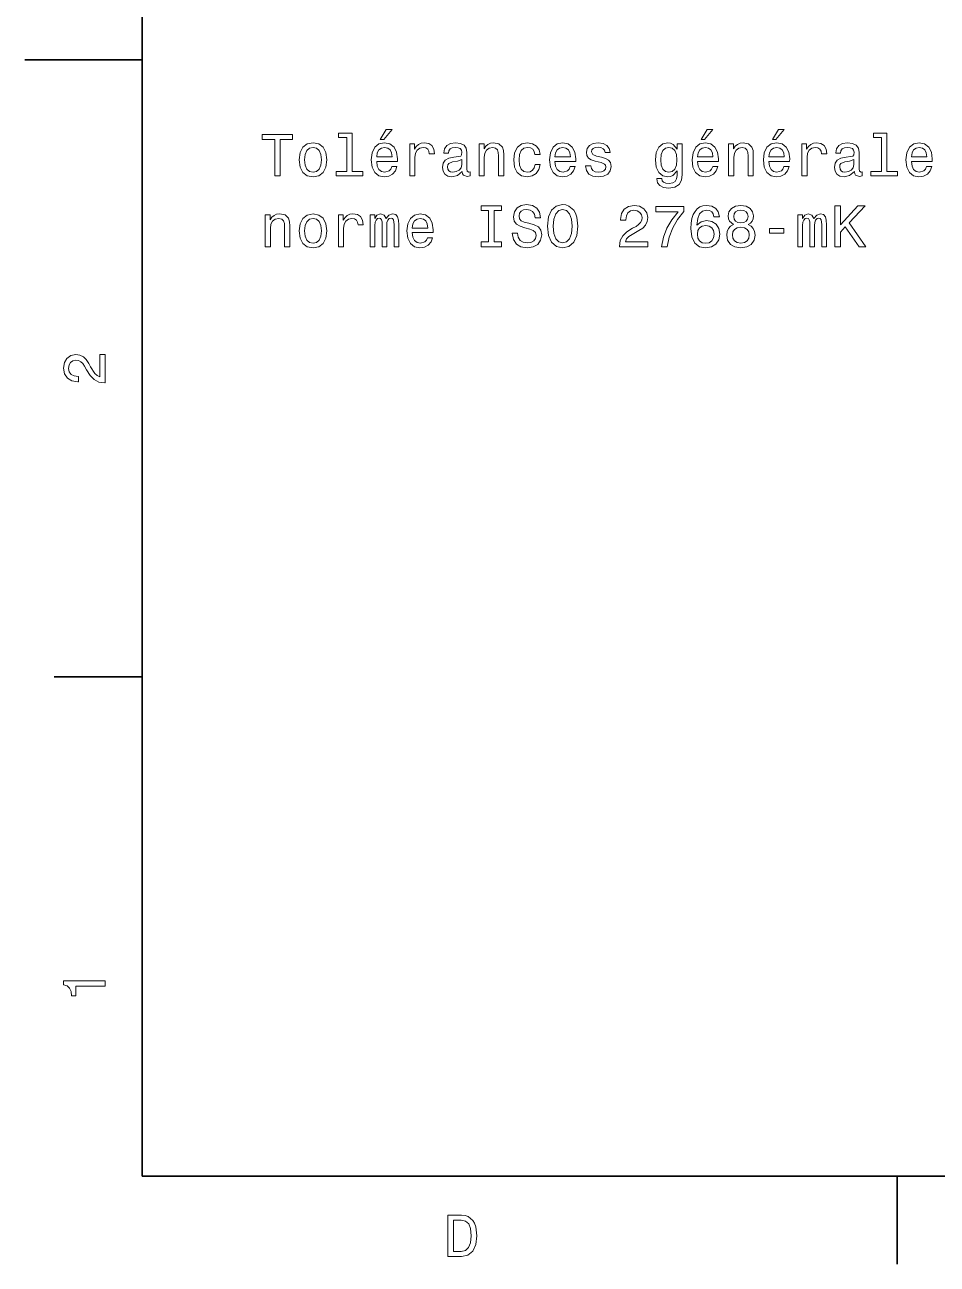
# Model space of a CAD drawing. Extents: x 0 to 297, y 0 to 210.
# Drawn here: x 0 to 77.7, y 2.5 to 108 of the extents above; entities that cross this region are included whole.
import ezdxf

# ---------------------------------------------------------------- set-up
doc = ezdxf.new("R2010")
doc.units = 0

msp = doc.modelspace()

# ---------------------------------------------------------------- linework, layer by layer
at = {"color": 7, "lineweight": 35}
for p, q in [((10, 200), (10, 10)), ((10, 10), (287, 10))]:
    msp.add_line(p, q, dxfattribs=at)
at = {"color": 7, "lineweight": 35, "ltscale": 0.25}
msp.add_line((10, 105), (0, 105), dxfattribs=at)
at = {"color": 7, "lineweight": 35, "ltscale": 0.1875}
for p, q in [((10, 52.5), (2.5, 52.5)), ((74.300003, 10), (74.300003, 2.5))]:
    msp.add_line(p, q, dxfattribs=at)
at = {"color": 7, "lineweight": 13}
for points in [[(21.286022, 95.143372), (21.75, 95.143372), (21.75, 98.219742), (22.809078, 98.219742), (22.809078, 98.643372), (20.221903, 98.643372), (20.221903, 98.219742), (21.286022, 98.219742)], [(27.428675, 98.391212), (27.428675, 95.516571), (26.51585, 95.516571), (26.51585, 95.143372), (28.780258, 95.143372), (28.780258, 95.516571), (27.872478, 95.516571), (27.872478, 98.764412), (26.732708, 98.764412), (26.732708, 98.391212)], [(30.278099, 98.219742), (30.575649, 98.219742), (31.276657, 99.077087), (30.782421, 99.077087)], [(57.602303, 98.219742), (57.899853, 98.219742), (58.600861, 99.077087), (58.106625, 99.077087)], [(63.674347, 98.219742), (63.971897, 98.219742), (64.672905, 99.077087), (64.178665, 99.077087)], [(72.969009, 98.391212), (72.969009, 95.516571), (72.05619, 95.516571), (72.05619, 95.143372), (74.320602, 95.143372), (74.320602, 95.516571), (73.412819, 95.516571), (73.412819, 98.764412), (72.273048, 98.764412), (72.273048, 98.391212)], [(23.378963, 96.494957), (23.459654, 95.879684), (23.691643, 95.425789), (24.059799, 95.143372), (24.554035, 95.047554), (25.043228, 95.143372), (25.411383, 95.420746), (25.643372, 95.874641), (25.729107, 96.494957), (25.643372, 97.110229), (25.411383, 97.56916), (25.043228, 97.846542), (24.554035, 97.947403), (24.059799, 97.846542), (23.691643, 97.564117), (23.459654, 97.110229)], [(23.832853, 96.5), (23.878242, 96.953888), (24.019453, 97.2817), (24.246399, 97.483429), (24.554035, 97.554031), (24.856628, 97.483429), (25.083574, 97.286743), (25.224785, 96.953888), (25.275215, 96.5), (25.224785, 96.041069), (25.083574, 95.708214), (24.856628, 95.506485), (24.554035, 95.440926), (24.246399, 95.506485), (24.019453, 95.708214), (23.878242, 96.041069)], [(29.970461, 96.368874), (31.745678, 96.368874), (31.750721, 96.575645), (31.670029, 97.155617), (31.448128, 97.58934), (31.0951, 97.851585), (30.62608, 97.947403), (30.167149, 97.846542), (29.814121, 97.564117), (29.587177, 97.105186), (29.506485, 96.5), (29.582134, 95.879684), (29.809078, 95.425789), (30.157061, 95.143372), (30.61095, 95.047554), (31.004322, 95.113113), (31.327089, 95.284584), (31.564121, 95.556915), (31.700289, 95.920029), (31.261528, 95.920029), (31.17075, 95.7183), (31.039625, 95.567001), (30.666428, 95.445969), (30.378963, 95.501442), (30.162104, 95.677956), (30.020893, 95.965416), (29.970461, 96.353745)], [(29.970461, 96.742073), (30.025936, 97.090057), (30.162104, 97.34726), (30.368877, 97.503601), (30.641211, 97.559074), (30.908501, 97.503601), (31.115274, 97.34726), (31.241356, 97.090057), (31.286743, 96.742073)], [(32.784584, 95.143372), (33.228386, 95.143372), (33.228386, 96.691643), (33.273773, 97.064842), (33.409943, 97.33213), (33.631844, 97.493515), (33.929394, 97.548988), (34.151299, 97.513687), (34.317722, 97.412827), (34.418587, 97.241356), (34.453892, 97.009369), (34.90274, 97.009369), (34.84222, 97.41787), (34.675793, 97.710373), (34.398415, 97.886887), (34.020172, 97.947403), (33.76297, 97.907059), (33.541065, 97.806198), (33.344379, 97.634727), (33.188042, 97.40274), (33.188042, 97.851585), (32.784584, 97.851585)], [(37.26297, 95.496399), (37.26297, 95.48127), (37.288185, 95.309799), (37.363831, 95.188759), (37.681557, 95.092941), (37.928673, 95.133286), (37.928673, 95.476227), (37.822769, 95.461098), (37.681557, 95.526657), (37.656342, 95.728386), (37.656342, 97.130402), (37.595821, 97.488472), (37.419312, 97.740631), (37.111671, 97.89193), (36.677956, 97.947403), (36.254326, 97.886887), (35.941643, 97.715416), (35.744957, 97.448128), (35.679398, 97.0951), (35.679398, 97.064842), (36.077812, 97.064842), (36.113113, 97.276657), (36.224064, 97.427956), (36.405621, 97.51873), (36.662827, 97.554031), (36.909943, 97.528816), (37.086456, 97.453171), (37.192364, 97.322044), (37.227669, 97.140488), (37.207493, 96.928673), (37.126801, 96.822769), (36.925072, 96.772331), (36.546829, 96.731987), (36.113113, 96.641212), (35.805477, 96.479828), (35.62392, 96.227669), (35.568443, 95.854469), (35.618877, 95.521614), (35.775215, 95.274498), (36.027378, 95.118156), (36.375359, 95.062683), (36.844383, 95.168587)], [(38.690201, 95.143372), (39.134007, 95.143372), (39.134007, 96.706772), (39.179398, 97.064842), (39.325649, 97.327087), (39.552593, 97.488472), (39.855186, 97.548988), (40.097263, 97.498558), (40.248558, 97.362389), (40.324207, 97.135445), (40.349426, 96.832855), (40.349426, 95.143372), (40.793228, 95.143372), (40.793228, 96.92363), (40.773056, 97.2817), (40.682278, 97.579254), (40.384727, 97.851585), (39.92075, 97.947403), (39.663544, 97.912102), (39.446686, 97.816284), (39.260086, 97.6549), (39.113831, 97.438042), (39.113831, 97.851585), (38.690201, 97.851585)], [(43.451012, 96.953888), (43.889771, 96.953888), (43.798992, 97.357346), (43.582134, 97.675072), (43.24424, 97.871758), (42.805477, 97.947403), (42.321327, 97.846542), (41.953171, 97.564117), (41.721184, 97.105186), (41.640491, 96.489914), (41.716141, 95.879684), (41.943085, 95.425789), (42.301155, 95.143372), (42.790348, 95.047554), (43.224068, 95.123199), (43.561962, 95.335014), (43.793949, 95.66787), (43.894814, 96.111671), (43.471184, 96.111671), (43.395535, 95.829254), (43.254326, 95.617432), (43.052597, 95.486313), (42.805477, 95.445969), (42.497841, 95.511528), (42.27594, 95.713257), (42.139771, 96.041069), (42.094383, 96.505043), (42.139771, 96.958931), (42.280983, 97.286743), (42.507927, 97.488472), (42.805477, 97.559074), (43.067726, 97.513687), (43.264412, 97.397697), (43.395535, 97.206055)], [(45.150578, 96.368874), (46.925793, 96.368874), (46.930836, 96.575645), (46.850143, 97.155617), (46.628242, 97.58934), (46.275215, 97.851585), (45.806198, 97.947403), (45.347263, 97.846542), (44.99424, 97.564117), (44.767292, 97.105186), (44.6866, 96.5), (44.762249, 95.879684), (44.989193, 95.425789), (45.337177, 95.143372), (45.791069, 95.047554), (46.184441, 95.113113), (46.507206, 95.284584), (46.74424, 95.556915), (46.880402, 95.920029), (46.441643, 95.920029), (46.350864, 95.7183), (46.219742, 95.567001), (45.846542, 95.445969), (45.559078, 95.501442), (45.34222, 95.677956), (45.201012, 95.965416), (45.150578, 96.353745)], [(45.150578, 96.742073), (45.206055, 97.090057), (45.34222, 97.34726), (45.548992, 97.503601), (45.821327, 97.559074), (46.088615, 97.503601), (46.295387, 97.34726), (46.421471, 97.090057), (46.466858, 96.742073)], [(49.124641, 96.721901), (48.695965, 96.822769), (48.378242, 96.938759), (48.272335, 97.175789), (48.302593, 97.342216), (48.408501, 97.463257), (48.579971, 97.538902), (48.827087, 97.56916), (49.064121, 97.538902), (49.250721, 97.448128), (49.371758, 97.311958), (49.422188, 97.130402), (49.855907, 97.130402), (49.855907, 97.140488), (49.780258, 97.4683), (49.573486, 97.725502), (49.250721, 97.886887), (48.827087, 97.947403), (48.398415, 97.886887), (48.085735, 97.720459), (47.88905, 97.473343), (47.828529, 97.16066), (47.873917, 96.85807), (48.015129, 96.646255), (48.247116, 96.494957), (48.585014, 96.389046), (49.07925, 96.268013), (49.381844, 96.14193), (49.462536, 96.041069), (49.492798, 95.889771), (49.447407, 95.703171), (49.32637, 95.561958), (49.129684, 95.471184), (48.867435, 95.440926), (48.590057, 95.471184), (48.388329, 95.577087), (48.252159, 95.748558), (48.196686, 95.985588), (47.768013, 95.985588), (47.838615, 95.58213), (48.045387, 95.289627), (48.373199, 95.113113), (48.827087, 95.047554), (49.301155, 95.113113), (49.649136, 95.289627), (49.86095, 95.572044), (49.9366, 95.940201), (49.881126, 96.257927), (49.724785, 96.474785), (49.467579, 96.615997)], [(55.978386, 95.264412), (55.978386, 97.851585), (55.554752, 97.851585), (55.554752, 97.412827), (55.206772, 97.811241), (54.994953, 97.912102), (54.757923, 97.947403), (54.32925, 97.846542), (53.996395, 97.564117), (53.779537, 97.110229), (53.703888, 96.5), (53.779537, 95.884727), (53.996395, 95.430832), (54.32925, 95.143372), (54.757923, 95.047554), (54.999996, 95.082855), (55.201729, 95.17363), (55.554752, 95.556915), (55.554752, 95.17363), (55.514408, 94.87104), (55.403458, 94.654175), (55.191639, 94.528099), (54.873917, 94.482712), (54.596539, 94.51297), (54.399853, 94.588615), (54.283859, 94.719742), (54.248558, 94.896255), (53.819881, 94.896255), (53.819881, 94.876083), (53.885445, 94.553314), (54.087173, 94.311241), (54.409939, 94.1549), (54.848701, 94.099426), (55.373196, 94.175072), (55.72118, 94.386887), (55.917866, 94.755043)], [(54.162823, 96.5), (54.20821, 96.948845), (54.344379, 97.2817), (54.556194, 97.478386), (54.838615, 97.548988), (55.136166, 97.478386), (55.358067, 97.2817), (55.494236, 96.948845), (55.544666, 96.5), (55.494236, 96.041069), (55.358067, 95.713257), (55.136166, 95.511528), (54.838615, 95.445969), (54.556194, 95.511528), (54.344379, 95.713257), (54.20821, 96.046112)], [(57.294666, 96.368874), (59.069881, 96.368874), (59.074924, 96.575645), (58.994232, 97.155617), (58.772331, 97.58934), (58.419304, 97.851585), (57.950287, 97.947403), (57.491352, 97.846542), (57.138325, 97.564117), (56.911381, 97.105186), (56.830688, 96.5), (56.906338, 95.879684), (57.133282, 95.425789), (57.481266, 95.143372), (57.935154, 95.047554), (58.328529, 95.113113), (58.651295, 95.284584), (58.888325, 95.556915), (59.024494, 95.920029), (58.585732, 95.920029), (58.494953, 95.7183), (58.363831, 95.567001), (57.990631, 95.445969), (57.703167, 95.501442), (57.486309, 95.677956), (57.345097, 95.965416), (57.294666, 96.353745)], [(57.294666, 96.742073), (57.35014, 97.090057), (57.486309, 97.34726), (57.693081, 97.503601), (57.965416, 97.559074), (58.232708, 97.503601), (58.43948, 97.34726), (58.565559, 97.090057), (58.610947, 96.742073)], [(59.94236, 95.143372), (60.386162, 95.143372), (60.386162, 96.706772), (60.431553, 97.064842), (60.577805, 97.327087), (60.804752, 97.488472), (61.107346, 97.548988), (61.349419, 97.498558), (61.500717, 97.362389), (61.576366, 97.135445), (61.601582, 96.832855), (61.601582, 95.143372), (62.045387, 95.143372), (62.045387, 96.92363), (62.025211, 97.2817), (61.934433, 97.579254), (61.636883, 97.851585), (61.172909, 97.947403), (60.915703, 97.912102), (60.698845, 97.816284), (60.512245, 97.6549), (60.36599, 97.438042), (60.36599, 97.851585), (59.94236, 97.851585)], [(63.366711, 96.368874), (65.141922, 96.368874), (65.146973, 96.575645), (65.066277, 97.155617), (64.844376, 97.58934), (64.491348, 97.851585), (64.022331, 97.947403), (63.563396, 97.846542), (63.210369, 97.564117), (62.983425, 97.105186), (62.902733, 96.5), (62.978382, 95.879684), (63.205326, 95.425789), (63.55331, 95.143372), (64.007202, 95.047554), (64.400574, 95.113113), (64.723343, 95.284584), (64.960373, 95.556915), (65.096542, 95.920029), (64.657776, 95.920029), (64.567001, 95.7183), (64.435875, 95.567001), (64.062675, 95.445969), (63.775211, 95.501442), (63.558353, 95.677956), (63.417141, 95.965416), (63.366711, 96.353745)], [(63.366711, 96.742073), (63.422184, 97.090057), (63.558353, 97.34726), (63.765125, 97.503601), (64.03746, 97.559074), (64.304749, 97.503601), (64.51152, 97.34726), (64.637604, 97.090057), (64.682991, 96.742073)], [(66.180832, 95.143372), (66.624634, 95.143372), (66.624634, 96.691643), (66.670029, 97.064842), (66.80619, 97.33213), (67.028091, 97.493515), (67.325638, 97.548988), (67.547546, 97.513687), (67.713974, 97.412827), (67.814835, 97.241356), (67.850143, 97.009369), (68.298981, 97.009369), (68.238464, 97.41787), (68.072037, 97.710373), (67.794662, 97.886887), (67.41642, 97.947403), (67.159218, 97.907059), (66.937317, 97.806198), (66.740631, 97.634727), (66.58429, 97.40274), (66.58429, 97.851585), (66.180832, 97.851585)], [(70.65921, 95.496399), (70.65921, 95.48127), (70.684433, 95.309799), (70.760078, 95.188759), (71.077805, 95.092941), (71.324921, 95.133286), (71.324921, 95.476227), (71.219009, 95.461098), (71.077805, 95.526657), (71.052582, 95.728386), (71.052582, 97.130402), (70.992065, 97.488472), (70.815552, 97.740631), (70.507919, 97.89193), (70.074203, 97.947403), (69.650574, 97.886887), (69.337891, 97.715416), (69.141205, 97.448128), (69.075638, 97.0951), (69.075638, 97.064842), (69.47406, 97.064842), (69.509361, 97.276657), (69.620316, 97.427956), (69.801865, 97.51873), (70.059067, 97.554031), (70.30619, 97.528816), (70.482704, 97.453171), (70.588608, 97.322044), (70.623917, 97.140488), (70.603745, 96.928673), (70.523048, 96.822769), (70.32132, 96.772331), (69.943077, 96.731987), (69.509361, 96.641212), (69.201721, 96.479828), (69.020172, 96.227669), (68.964691, 95.854469), (69.015121, 95.521614), (69.171463, 95.274498), (69.42363, 95.118156), (69.771606, 95.062683), (70.240631, 95.168587)], [(75.510803, 96.368874), (77.286011, 96.368874), (77.291061, 96.575645), (77.210365, 97.155617), (76.988464, 97.58934), (76.635437, 97.851585), (76.16642, 97.947403), (75.707489, 97.846542), (75.354462, 97.564117), (75.127518, 97.105186), (75.046822, 96.5), (75.122467, 95.879684), (75.349411, 95.425789), (75.697403, 95.143372), (76.151291, 95.047554), (76.544662, 95.113113), (76.867432, 95.284584), (77.104462, 95.556915), (77.240631, 95.920029), (76.801865, 95.920029), (76.71109, 95.7183), (76.579964, 95.567001), (76.206764, 95.445969), (75.919296, 95.501442), (75.702438, 95.677956), (75.561234, 95.965416), (75.510803, 96.353745)], [(75.510803, 96.742073), (75.566269, 97.090057), (75.702438, 97.34726), (75.90921, 97.503601), (76.181549, 97.559074), (76.448837, 97.503601), (76.655609, 97.34726), (76.781693, 97.090057), (76.82708, 96.742073)], [(37.212536, 96.091499), (37.152016, 95.829254), (36.990635, 95.627518), (36.748558, 95.496399), (36.451012, 95.451012), (36.259369, 95.476227), (36.123199, 95.556915), (36.037464, 95.698128), (36.012249, 95.894814), (36.032421, 96.071327), (36.113113, 96.197403), (36.435879, 96.338615), (36.844383, 96.399132), (37.212536, 96.520172)], [(70.60878, 96.091499), (70.548264, 95.829254), (70.386887, 95.627518), (70.144806, 95.496399), (69.84726, 95.451012), (69.655609, 95.476227), (69.519447, 95.556915), (69.433716, 95.698128), (69.408493, 95.894814), (69.428665, 96.071327), (69.509361, 96.197403), (69.832123, 96.338615), (70.240631, 96.399132), (70.60878, 96.520172)], [(20.474064, 89.096542), (20.917868, 89.096542), (20.917868, 90.659943), (20.963257, 91.018013), (21.10951, 91.280258), (21.336456, 91.441643), (21.63905, 91.502159), (21.881124, 91.451729), (22.032421, 91.315559), (22.108068, 91.088615), (22.133286, 90.786026), (22.133286, 89.096542), (22.577089, 89.096542), (22.577089, 90.876801), (22.556917, 91.234871), (22.466139, 91.532425), (22.168589, 91.804756), (21.704611, 91.900574), (21.447407, 91.865273), (21.230547, 91.769455), (21.043949, 91.60807), (20.897694, 91.391212), (20.897694, 91.804756), (20.474064, 91.804756)], [(23.378963, 90.448128), (23.459654, 89.832855), (23.691643, 89.37896), (24.059799, 89.096542), (24.554035, 89.000725), (25.043228, 89.096542), (25.411383, 89.373917), (25.643372, 89.827812), (25.729107, 90.448128), (25.643372, 91.0634), (25.411383, 91.522331), (25.043228, 91.799713), (24.554035, 91.900574), (24.059799, 91.799713), (23.691643, 91.517288), (23.459654, 91.0634)], [(26.712536, 89.096542), (27.15634, 89.096542), (27.15634, 90.644814), (27.201729, 91.018013), (27.337896, 91.285301), (27.559799, 91.446686), (27.857349, 91.502159), (28.07925, 91.466858), (28.245678, 91.365997), (28.346542, 91.194527), (28.381844, 90.96254), (28.830692, 90.96254), (28.770172, 91.37104), (28.603746, 91.663544), (28.32637, 91.840057), (27.948128, 91.900574), (27.690922, 91.860229), (27.469021, 91.759369), (27.272335, 91.587898), (27.115993, 91.355911), (27.115993, 91.804756), (26.712536, 91.804756)], [(29.405621, 89.096542), (29.814121, 89.096542), (29.814121, 90.907059), (29.839336, 91.179398), (29.914986, 91.376083), (30.030979, 91.492073), (30.182278, 91.537468), (30.303314, 91.497116), (30.384007, 91.396255), (30.424351, 91.224785), (30.439482, 90.997841), (30.439482, 89.096542), (30.822767, 89.096542), (30.822767, 90.907059), (30.847984, 91.174355), (30.923632, 91.37104), (31.04467, 91.492073), (31.195965, 91.537468), (31.317003, 91.497116), (31.397694, 91.396255), (31.448128, 90.997841), (31.448128, 89.096542), (31.856628, 89.096542), (31.856628, 90.967583), (31.831413, 91.355911), (31.750721, 91.653458), (31.589336, 91.835014), (31.327089, 91.900574), (31.019453, 91.799713), (30.782421, 91.507202), (30.595821, 91.79467), (30.283142, 91.900574), (29.995678, 91.799713), (29.798992, 91.517288), (29.798992, 91.804756), (29.405621, 91.804756)], [(33.006485, 90.322044), (34.7817, 90.322044), (34.786743, 90.528816), (34.706051, 91.108788), (34.48415, 91.542511), (34.131126, 91.804756), (33.662102, 91.900574), (33.203171, 91.799713), (32.850143, 91.517288), (32.623199, 91.058357), (32.542507, 90.453171), (32.618156, 89.832855), (32.8451, 89.37896), (33.193085, 89.096542), (33.646973, 89.000725), (34.040344, 89.066284), (34.363113, 89.237755), (34.600143, 89.510086), (34.736313, 89.873199), (34.29755, 89.873199), (34.206772, 89.671471), (34.075649, 89.520172), (33.70245, 89.399139), (33.414986, 89.454613), (33.198128, 89.631126), (33.056915, 89.918587), (33.006485, 90.306915)], [(39.502159, 89.520172), (38.856628, 89.520172), (38.856628, 89.096542), (40.611671, 89.096542), (40.611671, 89.520172), (39.966141, 89.520172), (39.966141, 92.172913), (40.611671, 92.172913), (40.611671, 92.596542), (38.856628, 92.596542), (38.856628, 92.172913), (39.502159, 92.172913)], [(41.973343, 90.251442), (41.514412, 90.251442), (41.615273, 89.716858), (41.867439, 89.323486), (42.255768, 89.086456), (42.780258, 89.000725), (43.299713, 89.081413), (43.688042, 89.303314), (43.935158, 89.651299), (44.02594, 90.110229), (43.950291, 90.523773), (43.738472, 90.791069), (43.395535, 90.967583), (42.9366, 91.098701), (42.543228, 91.194527), (42.286026, 91.305473), (42.139771, 91.466858), (42.094383, 91.719025), (42.139771, 91.945969), (42.270897, 92.117439), (42.472626, 92.233429), (42.75, 92.273773), (43.032425, 92.223343), (43.254326, 92.087173), (43.400578, 91.860229), (43.471184, 91.552597), (43.930115, 91.552597), (43.930115, 91.562683), (43.849426, 92.036743), (43.612396, 92.389771), (43.239197, 92.611671), (42.734871, 92.687317), (42.280983, 92.611671), (41.927956, 92.399857), (41.701012, 92.072044), (41.620319, 91.648415), (41.685883, 91.270172), (41.877525, 91.01297), (42.180115, 90.841499), (42.593662, 90.710373), (43.002163, 90.594383), (43.309799, 90.483429), (43.496399, 90.322044), (43.561962, 90.059799), (43.501442, 89.792511), (43.3451, 89.590782), (43.10807, 89.464699), (42.800434, 89.424355), (42.457497, 89.479828), (42.195244, 89.641212), (42.02882, 89.903458)], [(44.510086, 90.846542), (44.600864, 90.059799), (44.863113, 89.479828), (45.271614, 89.121758), (45.806198, 89.000725), (46.335735, 89.121758), (46.749283, 89.479828), (47.006485, 90.059799), (47.102306, 90.846542), (47.006485, 91.628242), (46.895535, 91.945969), (46.749283, 92.208214), (46.335735, 92.566284), (46.083572, 92.657059), (45.806198, 92.692368), (45.266571, 92.566284), (44.85807, 92.213257), (44.600864, 91.633286)], [(44.99424, 90.846542), (45.049713, 91.456772), (45.216141, 91.905617), (45.473343, 92.177956), (45.806198, 92.273773), (46.134007, 92.177956), (46.391212, 91.900574), (46.55764, 91.451729), (46.618156, 90.846542), (46.55764, 90.236313), (46.391212, 89.787468), (46.134007, 89.515129), (45.806198, 89.424355), (45.473343, 89.515129), (45.216141, 89.787468), (45.049713, 90.23127)], [(50.647694, 89.096542), (53.053314, 89.096542), (53.053314, 89.530258), (51.152016, 89.530258), (51.257923, 89.767288), (51.43948, 89.963974), (51.999279, 90.322044), (52.296829, 90.473343), (52.629681, 90.690201), (52.866714, 90.942368), (53.00288, 91.239914), (53.053314, 91.577812), (52.967579, 92.001442), (52.730545, 92.334297), (52.367435, 92.546112), (51.898415, 92.621758), (51.414265, 92.536026), (51.046108, 92.298988), (50.809074, 91.920753), (50.728386, 91.421471), (50.728386, 91.350868), (51.187317, 91.350868), (51.187317, 91.391212), (51.232708, 91.734154), (51.368874, 91.986313), (51.585732, 92.147697), (51.873199, 92.203171), (52.165707, 92.15274), (52.382565, 92.026657), (52.523773, 91.829971), (52.574207, 91.582855), (52.538902, 91.350868), (52.443081, 91.154182), (52.2817, 90.982712), (52.059795, 90.831413), (51.762245, 90.670029), (51.268013, 90.357346), (50.920029, 90.024498), (50.713257, 89.62104), (50.647694, 89.111671)], [(54.213253, 89.096542), (54.722622, 89.096542), (54.889046, 89.928673), (55.181553, 90.70533), (55.5951, 91.426514), (56.134724, 92.102303), (56.134724, 92.520897), (53.734146, 92.520897), (53.734146, 92.061958), (55.650574, 92.061958), (55.095818, 91.381126), (54.677231, 90.670029), (54.384724, 89.913544)], [(59.16066, 91.653458), (59.064838, 92.061958), (58.842937, 92.364555), (58.499996, 92.556198), (58.056194, 92.621758), (57.758644, 92.586456), (57.501438, 92.490631), (57.274494, 92.334297), (57.082851, 92.112396), (56.931553, 91.835014), (56.820602, 91.497116), (56.749996, 91.098701), (56.729824, 90.649857), (56.810516, 89.933716), (57.057632, 89.414268), (57.456051, 89.101585), (58.000717, 88.995674), (58.48991, 89.086456), (58.86311, 89.323486), (59.105183, 89.696686), (59.190918, 90.170753), (59.105183, 90.649857), (58.873196, 91.018013), (58.515125, 91.25), (58.071323, 91.330688), (57.592216, 91.229828), (57.234146, 90.942368), (57.309795, 91.497116), (57.47118, 91.895531), (57.718296, 92.132568), (58.061237, 92.213257), (58.313396, 92.172913), (58.505039, 92.067001), (58.631123, 91.890488), (58.696682, 91.653458)], [(60.360947, 90.982712), (60.103745, 90.841499), (59.927231, 90.644814), (59.81628, 90.397697), (59.780975, 90.100143), (59.861668, 89.651299), (60.093655, 89.303314), (60.471897, 89.081413), (60.986309, 88.995674), (61.495674, 89.081413), (61.873917, 89.303314), (62.105904, 89.651299), (62.191639, 90.100143), (62.151295, 90.397697), (62.045387, 90.644814), (61.863831, 90.841499), (61.611668, 90.982712), (61.813396, 91.103745), (61.954609, 91.270172), (62.04034, 91.471901), (62.070602, 91.719025), (61.98991, 92.077087), (61.778095, 92.364555), (61.435154, 92.551155), (60.986309, 92.621758), (60.532417, 92.551155), (60.189476, 92.364555), (59.972618, 92.077087), (59.896969, 91.719025), (59.922188, 91.471901), (60.007923, 91.270172)], [(60.376076, 91.678673), (60.416424, 91.900574), (60.53746, 92.072044), (60.729103, 92.177956), (60.986309, 92.2183), (61.238468, 92.177956), (61.430111, 92.072044), (61.551147, 91.900574), (61.596539, 91.678673), (61.551147, 91.451729), (61.430111, 91.275215), (61.238468, 91.159225), (60.986309, 91.123917), (60.729103, 91.164268), (60.53746, 91.275215), (60.416424, 91.451729)], [(65.837891, 89.096542), (66.246391, 89.096542), (66.246391, 90.907059), (66.271606, 91.179398), (66.34726, 91.376083), (66.463249, 91.492073), (66.614548, 91.537468), (66.73558, 91.497116), (66.816277, 91.396255), (66.856628, 91.224785), (66.87175, 90.997841), (66.87175, 89.096542), (67.255035, 89.096542), (67.255035, 90.907059), (67.280258, 91.174355), (67.355904, 91.37104), (67.476944, 91.492073), (67.628235, 91.537468), (67.749275, 91.497116), (67.829971, 91.396255), (67.880402, 90.997841), (67.880402, 89.096542), (68.288895, 89.096542), (68.288895, 90.967583), (68.263687, 91.355911), (68.182991, 91.653458), (68.021606, 91.835014), (67.759361, 91.900574), (67.451721, 91.799713), (67.214691, 91.507202), (67.028091, 91.79467), (66.715408, 91.900574), (66.427948, 91.799713), (66.231262, 91.517288), (66.231262, 91.804756), (65.837891, 91.804756)], [(68.999992, 89.096542), (69.463974, 89.096542), (69.463974, 90.342216), (69.877518, 90.786026), (71.052582, 89.096542), (71.617432, 89.096542), (70.205322, 91.123917), (71.577087, 92.596542), (70.961807, 92.596542), (69.463974, 90.977669), (69.463974, 92.596542), (68.999992, 92.596542)], [(23.832853, 90.453171), (23.878242, 90.907059), (24.019453, 91.234871), (24.246399, 91.4366), (24.554035, 91.507202), (24.856628, 91.4366), (25.083574, 91.239914), (25.224785, 90.907059), (25.275215, 90.453171), (25.224785, 89.99424), (25.083574, 89.661385), (24.856628, 89.459656), (24.554035, 89.394096), (24.246399, 89.459656), (24.019453, 89.661385), (23.878242, 89.99424)], [(33.006485, 90.695244), (33.061958, 91.043228), (33.198128, 91.30043), (33.4049, 91.456772), (33.677235, 91.512245), (33.944527, 91.456772), (34.151299, 91.30043), (34.277378, 91.043228), (34.322769, 90.695244)], [(58.701725, 90.16571), (58.646252, 89.847984), (58.505039, 89.605911), (58.278095, 89.444527), (57.995674, 89.394096), (57.698124, 89.444527), (57.47118, 89.600868), (57.324924, 89.842941), (57.279537, 90.16066), (57.329967, 90.473343), (57.47118, 90.710373), (57.703167, 90.861671), (58.015846, 90.917145), (58.288181, 90.861671), (58.505039, 90.715416), (58.646252, 90.478386)], [(60.265125, 90.110229), (60.310516, 90.377525), (60.456768, 90.579254), (60.683716, 90.710373), (60.986309, 90.755768), (61.283859, 90.710373), (61.510803, 90.579254), (61.657059, 90.377525), (61.707489, 90.110229), (61.657059, 89.822769), (61.510803, 89.605911), (61.283859, 89.464699), (60.986309, 89.419312), (60.683716, 89.464699), (60.456768, 89.605911), (60.310516, 89.822769)], [(63.412098, 90.251442), (64.632561, 90.251442), (64.632561, 90.649857), (63.412098, 90.649857)], [(6.833213, 77.519447), (6.833213, 79.925072), (6.399496, 79.925072), (6.399496, 78.023773), (6.162464, 78.129684), (5.965778, 78.311241), (5.607709, 78.871033), (5.456412, 79.168587), (5.239553, 79.501442), (4.987392, 79.738472), (4.689842, 79.874641), (4.351945, 79.925072), (3.928314, 79.839333), (3.595461, 79.602303), (3.383646, 79.239189), (3.307997, 78.770172), (3.393732, 78.286018), (3.630764, 77.91787), (4.009006, 77.680832), (4.508286, 77.600143), (4.578891, 77.600143), (4.578891, 78.059074), (4.538545, 78.059074), (4.195605, 78.104462), (3.943444, 78.240631), (3.782061, 78.457489), (3.726585, 78.744957), (3.777017, 79.03746), (3.903098, 79.254318), (4.099784, 79.395531), (4.346902, 79.445961), (4.578891, 79.41066), (4.775577, 79.314842), (4.947046, 79.153458), (5.098343, 78.931557), (5.259727, 78.634003), (5.572406, 78.139771), (5.90526, 77.791786), (6.308718, 77.585014), (6.818084, 77.519447)], [(6.833213, 26.159222), (6.833213, 26.618156), (3.307997, 26.618156), (3.307997, 26.275217), (3.615634, 26.184439), (3.822406, 26.002882), (3.943444, 25.725506), (3.98379, 25.34222), (4.341859, 25.34222), (4.341859, 26.159222)], [(37.194958, 6.666787), (36.029972, 6.666787), (36.029972, 3.166787), (37.194958, 3.166787), (37.744667, 3.277738), (38.153168, 3.615634), (38.405331, 4.165346), (38.496109, 4.916787), (38.415417, 5.683357), (38.314552, 5.985951), (38.173344, 6.228026), (37.764839, 6.555836), (37.497551, 6.636527)], [(37.159653, 6.248199), (37.542938, 6.17255), (37.805187, 5.940562), (37.961525, 5.527017), (38.011959, 4.916787), (37.956482, 4.326729), (37.800144, 3.913184), (37.532852, 3.666066), (37.159653, 3.585375), (36.498989, 3.585375), (36.498989, 6.248199)]]:
    msp.add_lwpolyline(points, close=True, dxfattribs=at)

doc.saveas('drawing.dxf')
